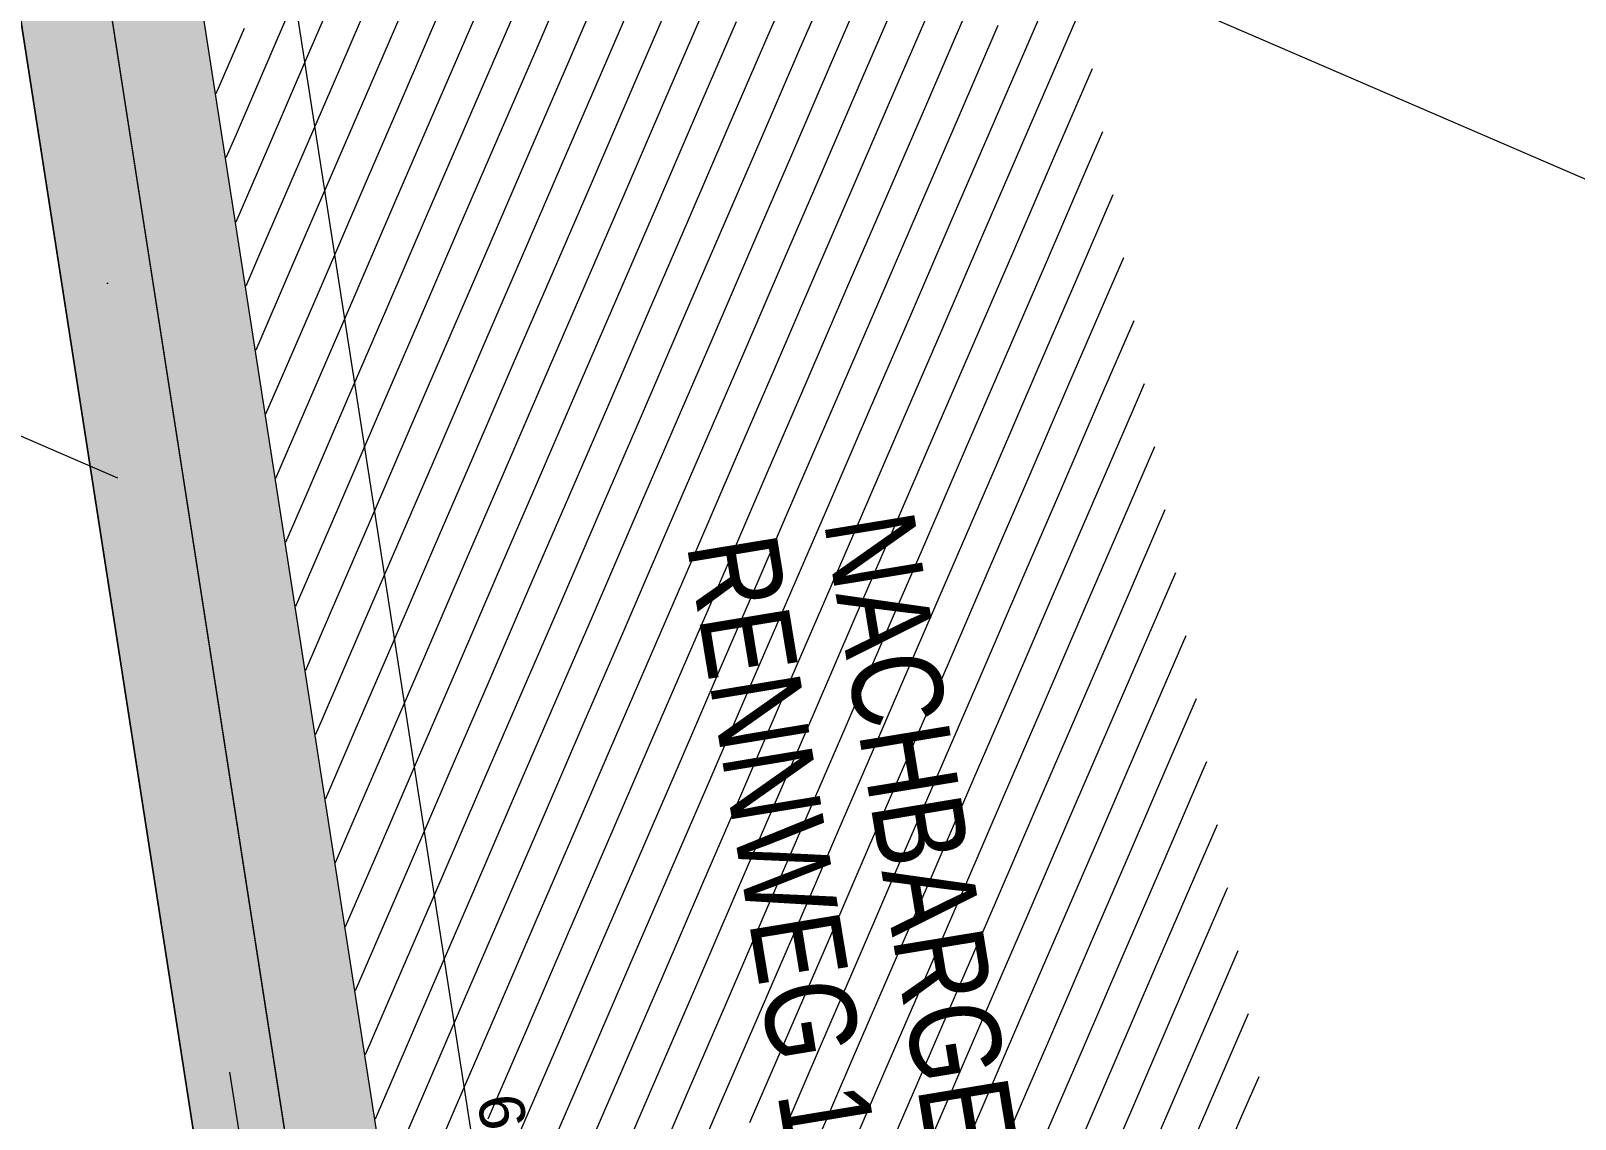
# Model space of a CAD drawing. Header units: millimetres. Extents: x 12535370 to 12566104, y 356204400 to 356234587.
# Drawn here: x 12556447 to 12559859, y 356209926 to 356212331 of the extents above; entities that cross this region are included whole.
import ezdxf
from ezdxf.enums import TextEntityAlignment as Align

# ---------------------------------------------------------------- set-up
doc = ezdxf.new("R2010")
doc.units = ezdxf.units.MM
doc.header["$MEASUREMENT"] = 0
doc.linetypes.add('Dot & Dashed', pattern=[6702.78, 3527.78, -1763.89, 0, -1411.11])
for name, color, linetype in [('New_015 Innenwände', 7, 'Continuous'), ('New_035 Decken', 7, 'Continuous'), ('New_080 Raumdefinitionen', 7, 'Continuous'), ('New_290 Raster _ Achsen', 7, 'Continuous'), ('New_GRUNDSTÜCKSGRENZE', 7, 'Continuous')]:
    doc.layers.add(name, color=color, linetype=linetype)
for name, color, linetype, lineweight in [('New_015 Innenwände_Pen_No__1', 7, 'Continuous', 13), ('New_035 Decken_Pen_No__1', 7, 'Continuous', 13), ('New_160 Beschriftungen Ausführung_Pen_No__1', 7, 'Continuous', 13), ('New_255 Plangrafiken_Pen_No__1', 7, 'Continuous', 13), ('New_255 Plangrafiken_Pen_No__39', 8, 'Continuous', 13), ('New_290 Raster _ Achsen_Pen_No__108', 7, 'Continuous', 13), ('New_GRUNDSTÜCKSGRENZE_Pen_No__1', 7, 'Continuous', 13)]:
    doc.layers.add(name, color=color, linetype=linetype, lineweight=lineweight)
doc.styles.add('GENERATED_STYLE_1', font='arial.ttf')
doc.styles.add('GENERATED_STYLE_2', font='arial.ttf', dxfattribs={"width": 0.8})
doc.dimstyles.new('GENERATED_STYLE__3', dxfattribs={"dimtxt": 100, "dimasz": 47.5, "dimexe": 0.18, "dimexo": 2, "dimgap": 0, "dimtad": 1, "dimlfac": 0.001, "dimzin": 0, "dimdsep": 46, "dimtxsty": 'GENERATED_STYLE_1', "dimblk": 'ARROWHEAD_2', "dimblk1": 'ARROWHEAD_2', "dimblk2": 'ARROWHEAD_2', "dimcen": 0.09, "dimclrd": 7, "dimclre": 7, "dimclrt": 7, "dimadec": 0, "dimazin": 0, "dimtfac": 1, "dimtdec": 4, "dimtmove": 0, "dimatfit": 3, "dimfxl": 1, "dimtolj": 1, "dimtzin": 0, "dimarcsym": 0})

# ---------------------------------------------------------------- blocks, each defined once
blk = doc.blocks.new('*X27', base_point=(12240439.2, 356160438.4))
at = {"layer": 'New_255 Plangrafiken_Pen_No__39', "color": 8, "linetype": 'Continuous', "lineweight": 13}
for p, q in [((12557076.3, 356212510.1), (12556988.2, 356212306.1)), ((12557076.3, 356212510.1), (12556988.2, 356212306.1)), ((12557584.7, 356212532.4), (12557496.7, 356212328.5)), ((12557584.7, 356212532.4), (12557496.7, 356212328.5)), ((12558163.2, 356212524.5), (12558075.1, 356212320.6)), ((12558163.2, 356212524.5), (12558075.1, 356212320.6)), ((12558741.7, 356212516.5), (12558653.6, 356212312.6)), ((12558741.7, 356212516.5), (12558653.6, 356212312.6)), ((12557146.4, 356212479.8), (12557058.3, 356212275.9)), ((12557146.4, 356212479.8), (12557058.3, 356212275.9)), ((12557654.8, 356212502.1), (12557566.7, 356212298.2)), ((12557654.8, 356212502.1), (12557566.7, 356212298.2)), ((12557724.9, 356212471.9), (12557636.8, 356212268)), ((12557724.9, 356212471.9), (12557636.8, 356212268)), ((12558233.3, 356212494.2), (12558145.2, 356212290.3)), ((12558233.3, 356212494.2), (12558145.2, 356212290.3)), ((12557216.4, 356212449.5), (12557128.4, 356212245.6)), ((12557216.4, 356212449.5), (12557128.4, 356212245.6)), ((12557794.9, 356212441.6), (12557706.8, 356212237.7)), ((12557794.9, 356212441.6), (12557706.8, 356212237.7)), ((12558303.3, 356212463.9), (12558215.2, 356212260)), ((12558303.3, 356212463.9), (12558215.2, 356212260)), ((12557286.5, 356212419.3), (12557198.4, 356212215.4)), ((12557286.5, 356212419.3), (12557198.4, 356212215.4)), ((12557865, 356212411.3), (12557776.9, 356212207.4)), ((12557865, 356212411.3), (12557776.9, 356212207.4)), ((12558373.4, 356212433.7), (12558285.3, 356212229.8)), ((12558373.4, 356212433.7), (12558285.3, 356212229.8)), ((12558443.4, 356212403.4), (12558355.3, 356212199.5)), ((12558443.4, 356212403.4), (12558355.3, 356212199.5)), ((12557356.6, 356212389), (12557268.5, 356212185.1)), ((12557356.6, 356212389), (12557268.5, 356212185.1)), ((12557935, 356212381.1), (12557846.9, 356212177.2)), ((12557935, 356212381.1), (12557846.9, 356212177.2)), ((12558513.5, 356212373.2), (12558425.4, 356212169.2)), ((12558513.5, 356212373.2), (12558425.4, 356212169.2)), ((12558768.6, 356212386.5), (12558723.6, 356212282.4)), ((12558768.6, 356212386.5), (12558723.6, 356212282.4)), ((12556918.2, 356212336.4), (12556855.6, 356212191.6)), ((12556918.2, 356212336.4), (12556855.6, 356212191.6)), ((12557426.6, 356212358.7), (12557338.5, 356212154.8)), ((12557426.6, 356212358.7), (12557338.5, 356212154.8)), ((12558005.1, 356212350.8), (12557917, 356212146.9)), ((12558005.1, 356212350.8), (12557917, 356212146.9)), ((12558583.5, 356212342.9), (12558495.5, 356212139)), ((12558583.5, 356212342.9), (12558495.5, 356212139)), ((12556988.2, 356212306.1), (12556900.2, 356212102.2)), ((12556988.2, 356212306.1), (12556900.2, 356212102.2)), ((12557496.7, 356212328.5), (12557408.6, 356212124.6)), ((12557496.7, 356212328.5), (12557408.6, 356212124.6)), ((12558075.1, 356212320.6), (12557987, 356212116.6)), ((12558075.1, 356212320.6), (12557987, 356212116.6)), ((12558653.6, 356212312.6), (12558565.5, 356212108.7)), ((12558653.6, 356212312.6), (12558565.5, 356212108.7)), ((12557058.3, 356212275.9), (12556970.2, 356212072)), ((12557058.3, 356212275.9), (12556970.2, 356212072)), ((12557566.7, 356212298.2), (12557478.6, 356212094.3)), ((12557566.7, 356212298.2), (12557478.6, 356212094.3)), ((12557636.8, 356212268), (12557548.7, 356212064)), ((12557636.8, 356212268), (12557548.7, 356212064)), ((12558145.2, 356212290.3), (12558057.1, 356212086.4)), ((12558145.2, 356212290.3), (12558057.1, 356212086.4)), ((12558723.6, 356212282.4), (12558635.6, 356212078.5)), ((12558723.6, 356212282.4), (12558635.6, 356212078.5)), ((12557128.4, 356212245.6), (12557040.3, 356212041.7)), ((12557128.4, 356212245.6), (12557040.3, 356212041.7)), ((12557706.8, 356212237.7), (12557618.7, 356212033.8)), ((12557706.8, 356212237.7), (12557618.7, 356212033.8)), ((12558215.2, 356212260), (12558127.2, 356212056.1)), ((12558215.2, 356212260), (12558127.2, 356212056.1)), ((12558791.6, 356212247.3), (12558705.6, 356212048.2)), ((12558791.6, 356212247.3), (12558705.6, 356212048.2)), ((12557198.4, 356212215.4), (12557110.3, 356212011.4)), ((12557198.4, 356212215.4), (12557110.3, 356212011.4)), ((12557776.9, 356212207.4), (12557688.8, 356212003.5)), ((12557776.9, 356212207.4), (12557688.8, 356212003.5)), ((12558285.3, 356212229.8), (12558197.2, 356212025.9)), ((12558285.3, 356212229.8), (12558197.2, 356212025.9)), ((12558355.3, 356212199.5), (12558267.3, 356211995.6)), ((12558355.3, 356212199.5), (12558267.3, 356211995.6)), ((12557268.5, 356212185.1), (12557180.4, 356211981.2)), ((12557268.5, 356212185.1), (12557180.4, 356211981.2)), ((12557846.9, 356212177.2), (12557758.8, 356211973.3)), ((12557846.9, 356212177.2), (12557758.8, 356211973.3)), ((12558425.4, 356212169.2), (12558337.3, 356211965.3)), ((12558425.4, 356212169.2), (12558337.3, 356211965.3)), ((12557338.5, 356212154.8), (12557250.4, 356211950.9)), ((12557338.5, 356212154.8), (12557250.4, 356211950.9)), ((12557917, 356212146.9), (12557828.9, 356211943)), ((12557917, 356212146.9), (12557828.9, 356211943)), ((12558495.5, 356212139), (12558407.4, 356211935.1)), ((12558495.5, 356212139), (12558407.4, 356211935.1)), ((12556900.2, 356212102.2), (12556877.6, 356212050.1)), ((12556900.2, 356212102.2), (12556877.6, 356212050.1)), ((12557408.6, 356212124.6), (12557320.5, 356211920.7)), ((12557408.6, 356212124.6), (12557320.5, 356211920.7)), ((12557987, 356212116.6), (12557899, 356211912.7)), ((12557987, 356212116.6), (12557899, 356211912.7)), ((12558565.5, 356212108.7), (12558477.4, 356211904.8)), ((12558565.5, 356212108.7), (12558477.4, 356211904.8)), ((12558814.6, 356212108.1), (12558775.7, 356212017.9)), ((12558814.6, 356212108.1), (12558775.7, 356212017.9)), ((12556970.2, 356212072), (12556899.6, 356211908.5)), ((12556970.2, 356212072), (12556899.6, 356211908.5)), ((12557478.6, 356212094.3), (12557390.5, 356211890.4)), ((12557478.6, 356212094.3), (12557390.5, 356211890.4)), ((12557548.7, 356212064), (12557460.6, 356211860.1)), ((12557548.7, 356212064), (12557460.6, 356211860.1)), ((12558057.1, 356212086.4), (12557969, 356211882.5)), ((12558057.1, 356212086.4), (12557969, 356211882.5)), ((12558635.6, 356212078.5), (12558547.5, 356211874.5)), ((12558635.6, 356212078.5), (12558547.5, 356211874.5)), ((12557040.3, 356212041.7), (12556952.2, 356211837.8)), ((12557040.3, 356212041.7), (12556952.2, 356211837.8)), ((12557618.7, 356212033.8), (12557530.7, 356211829.9)), ((12557618.7, 356212033.8), (12557530.7, 356211829.9)), ((12558127.2, 356212056.1), (12558039.1, 356211852.2)), ((12558127.2, 356212056.1), (12558039.1, 356211852.2)), ((12558705.6, 356212048.2), (12558617.5, 356211844.3)), ((12558705.6, 356212048.2), (12558617.5, 356211844.3)), ((12557110.3, 356212011.4), (12557022.2, 356211807.5)), ((12557110.3, 356212011.4), (12557022.2, 356211807.5)), ((12557688.8, 356212003.5), (12557600.7, 356211799.6)), ((12557688.8, 356212003.5), (12557600.7, 356211799.6)), ((12558197.2, 356212025.9), (12558109.1, 356211821.9)), ((12558197.2, 356212025.9), (12558109.1, 356211821.9)), ((12558267.3, 356211995.6), (12558179.2, 356211791.7)), ((12558267.3, 356211995.6), (12558179.2, 356211791.7)), ((12558775.7, 356212017.9), (12558687.6, 356211814)), ((12558775.7, 356212017.9), (12558687.6, 356211814)), ((12557180.4, 356211981.2), (12557092.3, 356211777.3)), ((12557180.4, 356211981.2), (12557092.3, 356211777.3)), ((12557758.8, 356211973.3), (12557670.8, 356211769.3)), ((12557758.8, 356211973.3), (12557670.8, 356211769.3)), ((12558337.3, 356211965.3), (12558249.2, 356211761.4)), ((12558337.3, 356211965.3), (12558249.2, 356211761.4)), ((12558837.6, 356211968.9), (12558757.6, 356211783.8)), ((12558837.6, 356211968.9), (12558757.6, 356211783.8)), ((12557250.4, 356211950.9), (12557162.3, 356211747)), ((12557250.4, 356211950.9), (12557162.3, 356211747)), ((12557828.9, 356211943), (12557740.8, 356211739.1)), ((12557828.9, 356211943), (12557740.8, 356211739.1)), ((12558407.4, 356211935.1), (12558319.3, 356211731.2)), ((12558407.4, 356211935.1), (12558319.3, 356211731.2)), ((12557320.5, 356211920.7), (12557232.4, 356211716.7)), ((12557320.5, 356211920.7), (12557232.4, 356211716.7)), ((12557899, 356211912.7), (12557810.9, 356211708.8)), ((12557899, 356211912.7), (12557810.9, 356211708.8)), ((12558477.4, 356211904.8), (12558389.3, 356211700.9)), ((12558477.4, 356211904.8), (12558389.3, 356211700.9)), ((12557390.5, 356211890.4), (12557302.5, 356211686.5)), ((12557390.5, 356211890.4), (12557302.5, 356211686.5)), ((12557460.6, 356211860.1), (12557372.5, 356211656.2)), ((12557460.6, 356211860.1), (12557372.5, 356211656.2)), ((12557969, 356211882.5), (12557880.9, 356211678.6)), ((12557969, 356211882.5), (12557880.9, 356211678.6)), ((12558547.5, 356211874.5), (12558459.4, 356211670.6)), ((12558547.5, 356211874.5), (12558459.4, 356211670.6)), ((12556952.2, 356211837.8), (12556921.6, 356211766.9)), ((12556952.2, 356211837.8), (12556921.6, 356211766.9)), ((12557530.7, 356211829.9), (12557442.6, 356211626)), ((12557530.7, 356211829.9), (12557442.6, 356211626)), ((12558039.1, 356211852.2), (12557951, 356211648.3)), ((12558039.1, 356211852.2), (12557951, 356211648.3)), ((12558617.5, 356211844.3), (12558529.4, 356211640.4)), ((12558617.5, 356211844.3), (12558529.4, 356211640.4)), ((12558860.6, 356211829.7), (12558827.7, 356211753.5)), ((12558860.6, 356211829.7), (12558827.7, 356211753.5)), ((12557022.2, 356211807.5), (12556943.5, 356211625.4)), ((12557022.2, 356211807.5), (12556943.5, 356211625.4)), ((12557600.7, 356211799.6), (12557512.6, 356211595.7)), ((12557600.7, 356211799.6), (12557512.6, 356211595.7)), ((12558109.1, 356211821.9), (12558021, 356211618)), ((12558109.1, 356211821.9), (12558021, 356211618)), ((12558179.2, 356211791.7), (12558091.1, 356211587.8)), ((12558179.2, 356211791.7), (12558091.1, 356211587.8)), ((12558687.6, 356211814), (12558599.5, 356211610.1)), ((12558687.6, 356211814), (12558599.5, 356211610.1)), ((12557092.3, 356211777.3), (12557004.2, 356211573.4)), ((12557092.3, 356211777.3), (12557004.2, 356211573.4)), ((12557670.8, 356211769.3), (12557582.7, 356211565.4)), ((12557670.8, 356211769.3), (12557582.7, 356211565.4)), ((12558249.2, 356211761.4), (12558161.1, 356211557.5)), ((12558249.2, 356211761.4), (12558161.1, 356211557.5)), ((12558757.6, 356211783.8), (12558669.6, 356211579.8)), ((12558757.6, 356211783.8), (12558669.6, 356211579.8)), ((12557162.3, 356211747), (12557074.3, 356211543.1)), ((12557162.3, 356211747), (12557074.3, 356211543.1)), ((12557740.8, 356211739.1), (12557652.7, 356211535.2)), ((12557740.8, 356211739.1), (12557652.7, 356211535.2)), ((12558319.3, 356211731.2), (12558231.2, 356211527.2)), ((12558319.3, 356211731.2), (12558231.2, 356211527.2)), ((12558827.7, 356211753.5), (12558739.6, 356211549.6)), ((12558827.7, 356211753.5), (12558739.6, 356211549.6)), ((12557232.4, 356211716.7), (12557144.3, 356211512.8)), ((12557232.4, 356211716.7), (12557144.3, 356211512.8)), ((12557302.5, 356211686.5), (12557214.4, 356211482.6)), ((12557302.5, 356211686.5), (12557214.4, 356211482.6)), ((12557810.9, 356211708.8), (12557722.8, 356211504.9)), ((12557810.9, 356211708.8), (12557722.8, 356211504.9)), ((12558389.3, 356211700.9), (12558301.3, 356211497)), ((12558389.3, 356211700.9), (12558301.3, 356211497)), ((12558883.6, 356211690.5), (12558809.7, 356211519.3)), ((12558883.6, 356211690.5), (12558809.7, 356211519.3)), ((12557372.5, 356211656.2), (12557284.4, 356211452.3)), ((12557372.5, 356211656.2), (12557284.4, 356211452.3)), ((12557880.9, 356211678.6), (12557792.8, 356211474.7)), ((12557880.9, 356211678.6), (12557792.8, 356211474.7)), ((12558459.4, 356211670.6), (12558371.3, 356211466.7)), ((12558459.4, 356211670.6), (12558371.3, 356211466.7)), ((12557442.6, 356211626), (12557354.5, 356211422.1)), ((12557442.6, 356211626), (12557354.5, 356211422.1)), ((12557951, 356211648.3), (12557862.9, 356211444.4)), ((12557951, 356211648.3), (12557862.9, 356211444.4)), ((12558021, 356211618), (12557932.9, 356211414.1)), ((12558021, 356211618), (12557932.9, 356211414.1)), ((12558529.4, 356211640.4), (12558441.4, 356211436.5)), ((12558529.4, 356211640.4), (12558441.4, 356211436.5)), ((12557512.6, 356211595.7), (12557424.5, 356211391.8)), ((12557512.6, 356211595.7), (12557424.5, 356211391.8)), ((12558091.1, 356211587.8), (12558003, 356211383.9)), ((12558091.1, 356211587.8), (12558003, 356211383.9)), ((12558599.5, 356211610.1), (12558511.4, 356211406.2)), ((12558599.5, 356211610.1), (12558511.4, 356211406.2)), ((12557004.2, 356211573.4), (12556965.5, 356211483.8)), ((12557004.2, 356211573.4), (12556965.5, 356211483.8)), ((12557582.7, 356211565.4), (12557494.6, 356211361.5)), ((12557582.7, 356211565.4), (12557494.6, 356211361.5)), ((12558161.1, 356211557.5), (12558073.1, 356211353.6)), ((12558161.1, 356211557.5), (12558073.1, 356211353.6)), ((12558669.6, 356211579.8), (12558581.5, 356211375.9)), ((12558669.6, 356211579.8), (12558581.5, 356211375.9)), ((12558739.6, 356211549.6), (12558651.5, 356211345.7)), ((12558739.6, 356211549.6), (12558651.5, 356211345.7)), ((12558906.6, 356211551.3), (12558879.7, 356211489.1)), ((12558906.6, 356211551.3), (12558879.7, 356211489.1)), ((12557074.3, 356211543.1), (12556987.5, 356211342.2)), ((12557074.3, 356211543.1), (12556987.5, 356211342.2)), ((12557652.7, 356211535.2), (12557564.6, 356211331.3)), ((12557652.7, 356211535.2), (12557564.6, 356211331.3)), ((12558231.2, 356211527.2), (12558143.1, 356211323.3)), ((12558231.2, 356211527.2), (12558143.1, 356211323.3)), ((12558809.7, 356211519.3), (12558721.6, 356211315.4)), ((12558809.7, 356211519.3), (12558721.6, 356211315.4)), ((12557144.3, 356211512.8), (12557056.2, 356211308.9)), ((12557144.3, 356211512.8), (12557056.2, 356211308.9)), ((12557214.4, 356211482.6), (12557126.3, 356211278.7)), ((12557214.4, 356211482.6), (12557126.3, 356211278.7)), ((12557722.8, 356211504.9), (12557634.7, 356211301)), ((12557722.8, 356211504.9), (12557634.7, 356211301)), ((12558301.3, 356211497), (12558213.2, 356211293.1)), ((12558301.3, 356211497), (12558213.2, 356211293.1)), ((12558879.7, 356211489.1), (12558791.6, 356211285.2)), ((12558879.7, 356211489.1), (12558791.6, 356211285.2)), ((12557284.4, 356211452.3), (12557196.3, 356211248.4)), ((12557284.4, 356211452.3), (12557196.3, 356211248.4)), ((12557792.8, 356211474.7), (12557704.8, 356211270.7)), ((12557792.8, 356211474.7), (12557704.8, 356211270.7)), ((12558371.3, 356211466.7), (12558283.2, 356211262.8)), ((12558371.3, 356211466.7), (12558283.2, 356211262.8)), ((12557354.5, 356211422.1), (12557266.4, 356211218.1)), ((12557354.5, 356211422.1), (12557266.4, 356211218.1)), ((12557862.9, 356211444.4), (12557774.8, 356211240.5)), ((12557862.9, 356211444.4), (12557774.8, 356211240.5)), ((12557932.9, 356211414.1), (12557844.9, 356211210.2)), ((12557932.9, 356211414.1), (12557844.9, 356211210.2)), ((12558441.4, 356211436.5), (12558353.3, 356211232.6)), ((12558441.4, 356211436.5), (12558353.3, 356211232.6)), ((12557424.5, 356211391.8), (12557336.4, 356211187.9)), ((12557424.5, 356211391.8), (12557336.4, 356211187.9)), ((12558003, 356211383.9), (12557914.9, 356211180)), ((12558003, 356211383.9), (12557914.9, 356211180)), ((12558511.4, 356211406.2), (12558423.3, 356211202.3)), ((12558511.4, 356211406.2), (12558423.3, 356211202.3)), ((12558929.6, 356211412.1), (12558861.7, 356211254.9)), ((12558929.6, 356211412.1), (12558861.7, 356211254.9)), ((12557494.6, 356211361.5), (12557406.5, 356211157.6)), ((12557494.6, 356211361.5), (12557406.5, 356211157.6)), ((12558073.1, 356211353.6), (12557985, 356211149.7)), ((12558073.1, 356211353.6), (12557985, 356211149.7)), ((12558581.5, 356211375.9), (12558493.4, 356211172)), ((12558581.5, 356211375.9), (12558493.4, 356211172)), ((12558651.5, 356211345.7), (12558563.4, 356211141.8)), ((12558651.5, 356211345.7), (12558563.4, 356211141.8)), ((12557564.6, 356211331.3), (12557476.6, 356211127.4)), ((12557564.6, 356211331.3), (12557476.6, 356211127.4)), ((12558143.1, 356211323.3), (12558055, 356211119.4)), ((12558143.1, 356211323.3), (12558055, 356211119.4)), ((12558721.6, 356211315.4), (12558633.5, 356211111.5)), ((12558721.6, 356211315.4), (12558633.5, 356211111.5)), ((12557056.2, 356211308.9), (12557009.5, 356211200.7)), ((12557056.2, 356211308.9), (12557009.5, 356211200.7)), ((12557126.3, 356211278.7), (12557038.2, 356211074.8)), ((12557126.3, 356211278.7), (12557038.2, 356211074.8)), ((12557634.7, 356211301), (12557546.6, 356211097.1)), ((12557634.7, 356211301), (12557546.6, 356211097.1)), ((12558213.2, 356211293.1), (12558125.1, 356211089.2)), ((12558213.2, 356211293.1), (12558125.1, 356211089.2)), ((12558791.6, 356211285.2), (12558703.5, 356211081.2)), ((12558791.6, 356211285.2), (12558703.5, 356211081.2)), ((12557196.3, 356211248.4), (12557108.3, 356211044.5)), ((12557196.3, 356211248.4), (12557108.3, 356211044.5)), ((12557704.8, 356211270.7), (12557616.7, 356211066.8)), ((12557704.8, 356211270.7), (12557616.7, 356211066.8)), ((12558283.2, 356211262.8), (12558195.1, 356211058.9)), ((12558283.2, 356211262.8), (12558195.1, 356211058.9)), ((12558861.7, 356211254.9), (12558773.6, 356211051)), ((12558861.7, 356211254.9), (12558773.6, 356211051)), ((12558952.6, 356211272.9), (12558931.7, 356211224.6)), ((12558952.6, 356211272.9), (12558931.7, 356211224.6)), ((12557266.4, 356211218.1), (12557178.3, 356211014.2)), ((12557266.4, 356211218.1), (12557178.3, 356211014.2)), ((12557774.8, 356211240.5), (12557686.7, 356211036.6)), ((12557774.8, 356211240.5), (12557686.7, 356211036.6)), ((12557844.9, 356211210.2), (12557756.8, 356211006.3)), ((12557844.9, 356211210.2), (12557756.8, 356211006.3)), ((12558353.3, 356211232.6), (12558265.2, 356211028.6)), ((12558353.3, 356211232.6), (12558265.2, 356211028.6)), ((12558931.7, 356211224.6), (12558843.7, 356211020.7)), ((12558931.7, 356211224.6), (12558843.7, 356211020.7)), ((12557336.4, 356211187.9), (12557248.4, 356210984)), ((12557336.4, 356211187.9), (12557248.4, 356210984)), ((12557914.9, 356211180), (12557826.8, 356210976)), ((12557914.9, 356211180), (12557826.8, 356210976)), ((12558423.3, 356211202.3), (12558335.2, 356210998.4)), ((12558423.3, 356211202.3), (12558335.2, 356210998.4)), ((12557406.5, 356211157.6), (12557318.4, 356210953.7)), ((12557406.5, 356211157.6), (12557318.4, 356210953.7)), ((12557985, 356211149.7), (12557896.9, 356210945.8)), ((12557985, 356211149.7), (12557896.9, 356210945.8)), ((12558493.4, 356211172), (12558405.3, 356210968.1)), ((12558493.4, 356211172), (12558405.3, 356210968.1)), ((12558563.4, 356211141.8), (12558475.4, 356210937.9)), ((12558563.4, 356211141.8), (12558475.4, 356210937.9)), ((12557476.6, 356211127.4), (12557388.5, 356210923.4)), ((12557476.6, 356211127.4), (12557388.5, 356210923.4)), ((12558055, 356211119.4), (12557966.9, 356210915.5)), ((12558055, 356211119.4), (12557966.9, 356210915.5)), ((12558633.5, 356211111.5), (12558545.4, 356210907.6)), ((12558633.5, 356211111.5), (12558545.4, 356210907.6)), ((12558975.6, 356211133.7), (12558913.7, 356210990.5)), ((12558975.6, 356211133.7), (12558913.7, 356210990.5)), ((12557038.2, 356211074.8), (12557031.4, 356211059.1)), ((12557038.2, 356211074.8), (12557031.4, 356211059.1)), ((12557546.6, 356211097.1), (12557458.5, 356210893.2)), ((12557546.6, 356211097.1), (12557458.5, 356210893.2)), ((12558125.1, 356211089.2), (12558037, 356210885.3)), ((12558125.1, 356211089.2), (12558037, 356210885.3)), ((12558703.5, 356211081.2), (12558615.5, 356210877.3)), ((12558703.5, 356211081.2), (12558615.5, 356210877.3)), ((12557108.3, 356211044.5), (12557053.4, 356210917.5)), ((12557108.3, 356211044.5), (12557053.4, 356210917.5)), ((12557616.7, 356211066.8), (12557528.6, 356210862.9)), ((12557616.7, 356211066.8), (12557528.6, 356210862.9)), ((12558195.1, 356211058.9), (12558107, 356210855)), ((12558195.1, 356211058.9), (12558107, 356210855)), ((12558773.6, 356211051), (12558685.5, 356210847.1)), ((12558773.6, 356211051), (12558685.5, 356210847.1)), ((12557178.3, 356211014.2), (12557090.2, 356210810.3)), ((12557178.3, 356211014.2), (12557090.2, 356210810.3)), ((12557686.7, 356211036.6), (12557598.6, 356210832.7)), ((12557686.7, 356211036.6), (12557598.6, 356210832.7)), ((12557756.8, 356211006.3), (12557668.7, 356210802.4)), ((12557756.8, 356211006.3), (12557668.7, 356210802.4)), ((12558265.2, 356211028.6), (12558177.1, 356210824.7)), ((12558265.2, 356211028.6), (12558177.1, 356210824.7)), ((12558843.7, 356211020.7), (12558755.6, 356210816.8)), ((12558843.7, 356211020.7), (12558755.6, 356210816.8)), ((12557248.4, 356210984), (12557160.3, 356210780.1)), ((12557248.4, 356210984), (12557160.3, 356210780.1)), ((12557826.8, 356210976), (12557738.7, 356210772.1)), ((12557826.8, 356210976), (12557738.7, 356210772.1)), ((12558335.2, 356210998.4), (12558247.2, 356210794.5)), ((12558335.2, 356210998.4), (12558247.2, 356210794.5)), ((12558913.7, 356210990.5), (12558825.6, 356210786.5)), ((12558913.7, 356210990.5), (12558825.6, 356210786.5)), ((12558998.6, 356210994.5), (12558983.8, 356210960.2)), ((12558998.6, 356210994.5), (12558983.8, 356210960.2)), ((12557318.4, 356210953.7), (12557230.3, 356210749.8)), ((12557318.4, 356210953.7), (12557230.3, 356210749.8)), ((12557896.9, 356210945.8), (12557808.8, 356210741.9)), ((12557896.9, 356210945.8), (12557808.8, 356210741.9)), ((12558405.3, 356210968.1), (12558317.2, 356210764.2)), ((12558405.3, 356210968.1), (12558317.2, 356210764.2)), ((12558475.4, 356210937.9), (12558387.3, 356210733.9)), ((12558475.4, 356210937.9), (12558387.3, 356210733.9)), ((12558983.8, 356210960.2), (12558895.7, 356210756.3)), ((12558983.8, 356210960.2), (12558895.7, 356210756.3)), ((12557388.5, 356210923.4), (12557300.4, 356210719.5)), ((12557388.5, 356210923.4), (12557300.4, 356210719.5)), ((12557966.9, 356210915.5), (12557878.9, 356210711.6)), ((12557966.9, 356210915.5), (12557878.9, 356210711.6)), ((12558545.4, 356210907.6), (12558457.3, 356210703.7)), ((12558545.4, 356210907.6), (12558457.3, 356210703.7)), ((12557458.5, 356210893.2), (12557370.4, 356210689.3)), ((12557458.5, 356210893.2), (12557370.4, 356210689.3)), ((12558037, 356210885.3), (12557948.9, 356210681.3)), ((12558037, 356210885.3), (12557948.9, 356210681.3)), ((12558615.5, 356210877.3), (12558527.4, 356210673.4)), ((12558615.5, 356210877.3), (12558527.4, 356210673.4)), ((12557528.6, 356210862.9), (12557440.5, 356210659)), ((12557528.6, 356210862.9), (12557440.5, 356210659)), ((12558107, 356210855), (12558019, 356210651.1)), ((12558107, 356210855), (12558019, 356210651.1)), ((12558685.5, 356210847.1), (12558597.4, 356210643.2)), ((12558685.5, 356210847.1), (12558597.4, 356210643.2)), ((12559021.6, 356210855.3), (12558965.7, 356210726)), ((12559021.6, 356210855.3), (12558965.7, 356210726)), ((12557090.2, 356210810.3), (12557075.4, 356210776)), ((12557090.2, 356210810.3), (12557075.4, 356210776)), ((12557598.6, 356210832.7), (12557510.5, 356210628.7)), ((12557598.6, 356210832.7), (12557510.5, 356210628.7)), ((12557668.7, 356210802.4), (12557580.6, 356210598.5)), ((12557668.7, 356210802.4), (12557580.6, 356210598.5)), ((12558177.1, 356210824.7), (12558089, 356210620.8)), ((12558177.1, 356210824.7), (12558089, 356210620.8)), ((12558755.6, 356210816.8), (12558667.5, 356210612.9)), ((12558755.6, 356210816.8), (12558667.5, 356210612.9)), ((12557160.3, 356210780.1), (12557097.4, 356210634.4)), ((12557160.3, 356210780.1), (12557097.4, 356210634.4)), ((12557738.7, 356210772.1), (12557650.7, 356210568.2)), ((12557738.7, 356210772.1), (12557650.7, 356210568.2)), ((12558247.2, 356210794.5), (12558159.1, 356210590.6)), ((12558247.2, 356210794.5), (12558159.1, 356210590.6)), ((12558825.6, 356210786.5), (12558737.5, 356210582.6)), ((12558825.6, 356210786.5), (12558737.5, 356210582.6)), ((12557230.3, 356210749.8), (12557142.2, 356210545.9)), ((12557230.3, 356210749.8), (12557142.2, 356210545.9)), ((12557808.8, 356210741.9), (12557720.7, 356210538)), ((12557808.8, 356210741.9), (12557720.7, 356210538)), ((12558317.2, 356210764.2), (12558229.1, 356210560.3)), ((12558317.2, 356210764.2), (12558229.1, 356210560.3)), ((12558387.3, 356210733.9), (12558299.2, 356210530)), ((12558387.3, 356210733.9), (12558299.2, 356210530)), ((12558895.7, 356210756.3), (12558807.6, 356210552.4)), ((12558895.7, 356210756.3), (12558807.6, 356210552.4)), ((12557300.4, 356210719.5), (12557212.3, 356210515.6)), ((12557300.4, 356210719.5), (12557212.3, 356210515.6)), ((12557878.9, 356210711.6), (12557790.8, 356210507.7)), ((12557878.9, 356210711.6), (12557790.8, 356210507.7)), ((12558457.3, 356210703.7), (12558369.2, 356210499.8)), ((12558457.3, 356210703.7), (12558369.2, 356210499.8)), ((12558965.7, 356210726), (12558877.6, 356210522.1)), ((12558965.7, 356210726), (12558877.6, 356210522.1)), ((12559044.6, 356210716.1), (12559035.8, 356210695.8)), ((12559044.6, 356210716.1), (12559035.8, 356210695.8)), ((12557370.4, 356210689.3), (12557282.4, 356210485.4)), ((12557370.4, 356210689.3), (12557282.4, 356210485.4)), ((12557948.9, 356210681.3), (12557860.8, 356210477.4)), ((12557948.9, 356210681.3), (12557860.8, 356210477.4)), ((12558527.4, 356210673.4), (12558439.3, 356210469.5)), ((12558527.4, 356210673.4), (12558439.3, 356210469.5)), ((12559035.8, 356210695.8), (12558947.7, 356210491.8)), ((12559035.8, 356210695.8), (12558947.7, 356210491.8)), ((12557440.5, 356210659), (12557352.4, 356210455.1)), ((12557440.5, 356210659), (12557352.4, 356210455.1)), ((12557510.5, 356210628.7), (12557422.5, 356210424.8)), ((12557510.5, 356210628.7), (12557422.5, 356210424.8)), ((12558019, 356210651.1), (12557930.9, 356210447.2)), ((12558019, 356210651.1), (12557930.9, 356210447.2)), ((12558597.4, 356210643.2), (12558509.3, 356210439.2)), ((12558597.4, 356210643.2), (12558509.3, 356210439.2)), ((12557580.6, 356210598.5), (12557492.5, 356210394.6)), ((12557580.6, 356210598.5), (12557492.5, 356210394.6)), ((12558089, 356210620.8), (12558000.9, 356210416.9)), ((12558089, 356210620.8), (12558000.9, 356210416.9)), ((12558667.5, 356210612.9), (12558579.4, 356210409)), ((12558667.5, 356210612.9), (12558579.4, 356210409)), ((12557650.7, 356210568.2), (12557562.6, 356210364.3)), ((12557650.7, 356210568.2), (12557562.6, 356210364.3)), ((12558159.1, 356210590.6), (12558071, 356210386.6)), ((12558159.1, 356210590.6), (12558071, 356210386.6)), ((12558229.1, 356210560.3), (12558141, 356210356.4)), ((12558229.1, 356210560.3), (12558141, 356210356.4)), ((12558737.5, 356210582.6), (12558649.5, 356210378.7)), ((12558737.5, 356210582.6), (12558649.5, 356210378.7)), ((12559067.6, 356210576.9), (12559017.8, 356210461.6)), ((12559067.6, 356210576.9), (12559017.8, 356210461.6)), ((12557142.2, 356210545.9), (12557119.3, 356210492.9)), ((12557142.2, 356210545.9), (12557119.3, 356210492.9)), ((12557720.7, 356210538), (12557632.6, 356210334)), ((12557720.7, 356210538), (12557632.6, 356210334)), ((12558299.2, 356210530), (12558211.1, 356210326.1)), ((12558299.2, 356210530), (12558211.1, 356210326.1)), ((12558807.6, 356210552.4), (12558719.5, 356210348.5)), ((12558807.6, 356210552.4), (12558719.5, 356210348.5)), ((12557212.3, 356210515.6), (12557141.3, 356210351.3)), ((12557212.3, 356210515.6), (12557141.3, 356210351.3)), ((12557790.8, 356210507.7), (12557702.7, 356210303.8)), ((12557790.8, 356210507.7), (12557702.7, 356210303.8)), ((12558369.2, 356210499.8), (12558281.1, 356210295.9)), ((12558369.2, 356210499.8), (12558281.1, 356210295.9)), ((12558877.6, 356210522.1), (12558789.6, 356210318.2)), ((12558877.6, 356210522.1), (12558789.6, 356210318.2)), ((12558947.7, 356210491.8), (12558859.6, 356210287.9)), ((12558947.7, 356210491.8), (12558859.6, 356210287.9)), ((12557282.4, 356210485.4), (12557194.3, 356210281.4)), ((12557282.4, 356210485.4), (12557194.3, 356210281.4)), ((12557860.8, 356210477.4), (12557772.7, 356210273.5)), ((12557860.8, 356210477.4), (12557772.7, 356210273.5)), ((12558439.3, 356210469.5), (12558351.2, 356210265.6)), ((12558439.3, 356210469.5), (12558351.2, 356210265.6)), ((12559017.8, 356210461.6), (12558929.7, 356210257.7)), ((12559017.8, 356210461.6), (12558929.7, 356210257.7)), ((12557352.4, 356210455.1), (12557264.3, 356210251.2)), ((12557352.4, 356210455.1), (12557264.3, 356210251.2)), ((12557422.5, 356210424.8), (12557334.4, 356210220.9)), ((12557422.5, 356210424.8), (12557334.4, 356210220.9)), ((12557930.9, 356210447.2), (12557842.8, 356210243.3)), ((12557930.9, 356210447.2), (12557842.8, 356210243.3)), ((12558509.3, 356210439.2), (12558421.3, 356210235.3)), ((12558509.3, 356210439.2), (12558421.3, 356210235.3)), ((12559087.8, 356210431.3), (12558999.7, 356210227.4)), ((12559087.8, 356210431.3), (12558999.7, 356210227.4)), ((12559090.6, 356210437.7), (12559087.8, 356210431.3)), ((12559090.6, 356210437.7), (12559087.8, 356210431.3)), ((12557492.5, 356210394.6), (12557404.4, 356210190.7)), ((12557492.5, 356210394.6), (12557404.4, 356210190.7)), ((12558000.9, 356210416.9), (12557912.8, 356210213)), ((12558000.9, 356210416.9), (12557912.8, 356210213)), ((12558579.4, 356210409), (12558491.3, 356210205.1)), ((12558579.4, 356210409), (12558491.3, 356210205.1)), ((12557562.6, 356210364.3), (12557474.5, 356210160.4)), ((12557562.6, 356210364.3), (12557474.5, 356210160.4)), ((12558071, 356210386.6), (12557982.9, 356210182.7)), ((12558071, 356210386.6), (12557982.9, 356210182.7)), ((12558141, 356210356.4), (12558053, 356210152.5)), ((12558141, 356210356.4), (12558053, 356210152.5)), ((12558649.5, 356210378.7), (12558561.4, 356210174.8)), ((12558649.5, 356210378.7), (12558561.4, 356210174.8)), ((12557632.6, 356210334), (12557544.5, 356210130.1)), ((12557632.6, 356210334), (12557544.5, 356210130.1)), ((12558211.1, 356210326.1), (12558123, 356210122.2)), ((12558211.1, 356210326.1), (12558123, 356210122.2)), ((12558719.5, 356210348.5), (12558631.4, 356210144.5)), ((12558719.5, 356210348.5), (12558631.4, 356210144.5)), ((12557702.7, 356210303.8), (12557614.6, 356210099.9)), ((12557702.7, 356210303.8), (12557614.6, 356210099.9)), ((12558281.1, 356210295.9), (12558193.1, 356210091.9)), ((12558281.1, 356210295.9), (12558193.1, 356210091.9)), ((12558789.6, 356210318.2), (12558701.5, 356210114.3)), ((12558789.6, 356210318.2), (12558701.5, 356210114.3)), ((12558859.6, 356210287.9), (12558771.5, 356210084)), ((12558859.6, 356210287.9), (12558771.5, 356210084)), ((12559113.6, 356210298.5), (12559069.8, 356210197.1)), ((12559113.6, 356210298.5), (12559069.8, 356210197.1)), ((12557194.3, 356210281.4), (12557163.3, 356210209.7)), ((12557194.3, 356210281.4), (12557163.3, 356210209.7)), ((12557772.7, 356210273.5), (12557684.6, 356210069.6)), ((12557772.7, 356210273.5), (12557684.6, 356210069.6)), ((12558351.2, 356210265.6), (12558263.1, 356210061.7)), ((12558351.2, 356210265.6), (12558263.1, 356210061.7)), ((12558929.7, 356210257.7), (12558841.6, 356210053.8)), ((12558929.7, 356210257.7), (12558841.6, 356210053.8)), ((12557264.3, 356210251.2), (12557185.3, 356210068.2)), ((12557264.3, 356210251.2), (12557185.3, 356210068.2)), ((12557334.4, 356210220.9), (12557246.3, 356210017)), ((12557334.4, 356210220.9), (12557246.3, 356210017)), ((12557842.8, 356210243.3), (12557754.7, 356210039.3)), ((12557842.8, 356210243.3), (12557754.7, 356210039.3)), ((12558421.3, 356210235.3), (12558333.2, 356210031.4)), ((12558421.3, 356210235.3), (12558333.2, 356210031.4)), ((12558999.7, 356210227.4), (12558911.6, 356210023.5)), ((12558999.7, 356210227.4), (12558911.6, 356210023.5)), ((12557404.4, 356210190.7), (12557316.3, 356209986.7)), ((12557404.4, 356210190.7), (12557316.3, 356209986.7)), ((12557912.8, 356210213), (12557824.8, 356210009.1)), ((12557912.8, 356210213), (12557824.8, 356210009.1)), ((12558491.3, 356210205.1), (12558403.2, 356210001.2)), ((12558491.3, 356210205.1), (12558403.2, 356210001.2)), ((12559069.8, 356210197.1), (12558981.7, 356209993.2)), ((12559069.8, 356210197.1), (12558981.7, 356209993.2)), ((12557474.5, 356210160.4), (12557386.4, 356209956.5)), ((12557474.5, 356210160.4), (12557386.4, 356209956.5)), ((12557982.9, 356210182.7), (12557894.8, 356209978.8)), ((12557982.9, 356210182.7), (12557894.8, 356209978.8)), ((12558053, 356210152.5), (12557964.9, 356209948.6)), ((12558053, 356210152.5), (12557964.9, 356209948.6)), ((12558561.4, 356210174.8), (12558473.3, 356209970.9)), ((12558561.4, 356210174.8), (12558473.3, 356209970.9)), ((12559136.6, 356210159.3), (12559051.7, 356209963)), ((12559136.6, 356210159.3), (12559051.7, 356209963)), ((12557544.5, 356210130.1), (12557456.5, 356209926.2)), ((12557544.5, 356210130.1), (12557456.5, 356209926.2)), ((12558123, 356210122.2), (12558034.9, 356209918.3)), ((12558123, 356210122.2), (12558034.9, 356209918.3)), ((12558631.4, 356210144.5), (12558543.3, 356209940.6)), ((12558631.4, 356210144.5), (12558543.3, 356209940.6)), ((12557614.6, 356210099.9), (12557526.5, 356209896)), ((12557614.6, 356210099.9), (12557526.5, 356209896)), ((12558193.1, 356210091.9), (12558105, 356209888)), ((12558193.1, 356210091.9), (12558105, 356209888)), ((12558701.5, 356210114.3), (12558613.4, 356209910.4)), ((12558701.5, 356210114.3), (12558613.4, 356209910.4)), ((12558771.5, 356210084), (12558683.4, 356209880.1)), ((12558771.5, 356210084), (12558683.4, 356209880.1)), ((12557684.6, 356210069.6), (12557596.6, 356209865.7)), ((12557684.6, 356210069.6), (12557596.6, 356209865.7)), ((12558263.1, 356210061.7), (12558175, 356209857.8)), ((12558263.1, 356210061.7), (12558175, 356209857.8)), ((12558841.6, 356210053.8), (12558753.5, 356209849.8)), ((12558841.6, 356210053.8), (12558753.5, 356209849.8)), ((12557246.3, 356210017), (12557207.2, 356209926.6)), ((12557246.3, 356210017), (12557207.2, 356209926.6)), ((12557754.7, 356210039.3), (12557666.6, 356209835.4)), ((12557754.7, 356210039.3), (12557666.6, 356209835.4)), ((12558333.2, 356210031.4), (12558245.1, 356209827.5)), ((12558333.2, 356210031.4), (12558245.1, 356209827.5)), ((12558911.6, 356210023.5), (12558823.6, 356209819.6)), ((12558911.6, 356210023.5), (12558823.6, 356209819.6)), ((12559159.6, 356210020.1), (12559121.8, 356209932.7)), ((12559159.6, 356210020.1), (12559121.8, 356209932.7)), ((12557316.3, 356209986.7), (12557229.2, 356209785)), ((12557316.3, 356209986.7), (12557229.2, 356209785)), ((12557824.8, 356210009.1), (12557736.7, 356209805.2)), ((12557824.8, 356210009.1), (12557736.7, 356209805.2)), ((12558403.2, 356210001.2), (12558315.1, 356209797.3)), ((12558403.2, 356210001.2), (12558315.1, 356209797.3)), ((12558981.7, 356209993.2), (12558893.6, 356209789.3)), ((12558981.7, 356209993.2), (12558893.6, 356209789.3)), ((12557386.4, 356209956.5), (12557298.3, 356209752.6)), ((12557386.4, 356209956.5), (12557298.3, 356209752.6)), ((12557894.8, 356209978.8), (12557806.7, 356209774.9)), ((12557894.8, 356209978.8), (12557806.7, 356209774.9)), ((12557964.9, 356209948.6), (12557876.8, 356209744.7)), ((12557964.9, 356209948.6), (12557876.8, 356209744.7)), ((12558473.3, 356209970.9), (12558385.2, 356209767)), ((12558473.3, 356209970.9), (12558385.2, 356209767)), ((12559051.7, 356209963), (12558963.7, 356209759.1)), ((12559051.7, 356209963), (12558963.7, 356209759.1)), ((12558543.3, 356209940.6), (12558455.2, 356209736.7)), ((12558543.3, 356209940.6), (12558455.2, 356209736.7)), ((12559121.8, 356209932.7), (12559033.7, 356209728.8)), ((12559121.8, 356209932.7), (12559033.7, 356209728.8))]:
    blk.add_line(p, q, dxfattribs=at)
blk = doc.blocks.new('Fill_1', base_point=(12240439.2, 356160438.4))
at = {"layer": 'New_255 Plangrafiken_Pen_No__39', "color": 8, "linetype": 'Continuous', "lineweight": 13}
blk.add_blockref('*X27', (12240439.2, 356160438.4), dxfattribs=at)
blk = doc.blocks.new('Slab_1', base_point=(12539360.9, 356214097.6))
at = {"layer": 'New_035 Decken_Pen_No__1', "color": 7, "linetype": 'Continuous', "lineweight": 13, "flags": 128}
blk.add_lwpolyline([(12539360.9, 356214097.6), (12557578.6, 356206227.8), (12554930.7, 356223270.2), (12544734.3, 356227674.9), (12543285.2, 356224007.9), (12543065.9, 356223453.8), (12542457.4, 356221915.9), (12541606.4, 356219765.4), (12540339.4, 356216563.5), (12539802, 356215205.5)], close=True, dxfattribs=at)
blk = doc.blocks.new('Wall_7', base_point=(12555111.4, 356223410.1))
at = {"layer": 'New_015 Innenwände', "linetype": 'Continuous', "lineweight": 0, "true_color": 0x000000}
h = blk.add_hatch(dxfattribs=at)
h.set_pattern_fill('BETON_BEWEHRT_SN46', color=18, style=0, pattern_type=2)
h.set_pattern_definition([(45, (12240439.16, 356160438.36), (-70.710678, 70.710678), [30, -20]), (45, (12240403.8, 356160473.71), (-70.710678, 70.710678), [100, 0])])
h.paths.add_polyline_path([(12555404.4, 356218918.6), (12557325.4, 356206555.1), (12557542.4, 356206461.3), (12555621.4, 356218824.9)])
h = blk.add_hatch(dxfattribs=at)
h.set_pattern_fill('DÄMMSTOFF__POLYSTYROL_EPS', color=18, style=0, pattern_type=2)
h.set_pattern_definition([(188.831587, (12240439.157, 356160438.356), (-7.9776854, 51.345463), [30, -60]), (188.831587, (12240398.68, 356160405.774), (-7.9776854, 51.345463), [30, -60]), (248.831587, (12240409.51, 356160433.75), (-48.455318, 18.763853), [30, -60]), (248.831587, (12240417.49, 356160382.404), (-48.455318, 18.763853), [30, -60]), (308.831587, (12240439.157, 356160438.356), (40.477632, 32.5816096), [30, -60]), (308.831587, (12240447.134, 356160387.01), (40.477632, 32.5816096), [30, -60])])
h.paths.add_polyline_path([(12555621.4, 356218824.9), (12557578.6, 356206227.8), (12557795.6, 356206134.1), (12555838.4, 356218731.2)])
at = {"layer": 'New_015 Innenwände_Pen_No__1', "color": 7, "linetype": 'Continuous', "lineweight": 13}
blk.add_line((12557542.4, 356206461.3), (12555621.4, 356218824.9), dxfattribs=at)
at = {"layer": 'New_015 Innenwände_Pen_No__1', "color": 7, "linetype": 'Continuous', "lineweight": 13, "flags": 128}
for points in [[(12557831.9, 356205900.5), (12555147.7, 356223176.5)], [(12555404.4, 356218918.6), (12557325.4, 356206555.1)]]:
    blk.add_lwpolyline(points, dxfattribs=at)
blk = doc.blocks.new('Standard grid marker[44]', base_point=(12539645.8, 356220744.6))
at = {"layer": 'New_290 Raster _ Achsen_Pen_No__108', "color": 7, "linetype": 'Dot & Dashed', "lineweight": 13}
blk.add_line((12540563.8, 356220348), (12561567.2, 356211274.9), dxfattribs=at)
at = {"layer": 'New_290 Raster _ Achsen_Pen_No__108', "color": 7, "lineweight": 13, "style": 'GENERATED_STYLE_1'}
for tag, p in [('AC_MarkerText_1_0', (12539528.5, 356220880.1)), ('AC_MarkerText_1_1', (12562689.2, 356210875))]:
    blk.add_attdef(tag, text='', height=150, rotation=336.6365, dxfattribs=at).set_placement(p, align=Align.TOP_CENTER)
blk = doc.blocks.new('Standard grid marker[49]', base_point=(12557581.8, 356205556.1))
at = {"layer": 'New_290 Raster _ Achsen_Pen_No__108', "color": 7, "linetype": 'Dot & Dashed', "lineweight": 13}
blk.add_line((12557428.3, 356206544.2), (12554130.1, 356227771.8), dxfattribs=at)
at = {"layer": 'New_290 Raster _ Achsen_Pen_No__108', "color": 7, "lineweight": 13, "style": 'GENERATED_STYLE_1'}
for tag, p in [('AC_MarkerText_1_1', (12553993, 356228998.9)), ('AC_MarkerText_1_0', (12557652, 356205449.2))]:
    blk.add_attdef(tag, text='', height=150, rotation=336.6365, dxfattribs=at).set_placement(p, align=Align.TOP_CENTER)
blk = doc.blocks.new('*D245', base_point=(12240439.2, 356160438.4))
at = {"layer": 'New_GRUNDSTÜCKSGRENZE_Pen_No__1', "color": 7, "linetype": 'Continuous', "lineweight": 13, "transparency": 16777216}
for p, q in [((12556753, 356214182.8), (12556940.3, 356212977.4)), ((12556893.9, 356212970.2), (12556986.6, 356212984.6)), ((12556973.9, 356212964.3), (12556906.6, 356212990.4)), ((12556940.3, 356212977.4), (12557923.7, 356206648)), ((12557877.3, 356206640.8), (12557970, 356206655.2)), ((12557890, 356206661.1), (12557957.3, 356206635)), ((12557923.7, 356206648), (12557928.4, 356206617.8))]:
    blk.add_line(p, q, dxfattribs=at)
at = {"layer": 'New_GRUNDSTÜCKSGRENZE_Pen_No__1', "color": 7, "lineweight": 13, "transparency": 16777216, "insert": (12557403.7, 356209968.8), "char_height": 100, "attachment_point": 7, "rotation": 278.8316, "style": 'GENERATED_STYLE_1'}
blk.add_mtext('\\A1;{\\pql;\\fArial|b0|i0|c0|p0;\\W1.000000;6,40\\fArial|b0|i0|c0|p0;\\W1.000000;\\A1{\\H.66x;\\S5^  ;}}', dxfattribs=at)
blk = doc.blocks.new('ARROWHEAD_2')
at = {"color": 0, "linetype": 'Continuous', "lineweight": 0}
for p, q in [((0, 0), (-1, 0)), ((-0.378, -0.655), (0.378, 0.655))]:
    blk.add_line(p, q, dxfattribs=at)

msp = doc.modelspace()

# ---------------------------------------------------------------- linework, layer by layer
at = {"layer": 'New_080 Raumdefinitionen', "color": 21, "linetype": 'Continuous', "lineweight": 0, "true_color": 0xffa8a8, "flags": 128}
for points in [[(12545757.817, 356217857.095), (12544636.65, 356218341.42), (12542341.316, 356213027.943), (12557325.403, 356206555.067), (12556275.292, 356213313.72)], [(12556304.092, 356213128.359), (12554069.956, 356207961.366), (12557325.403, 356206555.067)]]:
    msp.add_lwpolyline(points, close=True, dxfattribs=at)
at = {"layer": 'New_160 Beschriftungen Ausführung_Pen_No__1', "color": 7, "linetype": 'Continuous', "lineweight": 13}
msp.add_line((12556391.461, 356211449.749), (12556638.515, 356211343.026), dxfattribs=at)

# ---------------------------------------------------------------- block references
at = {"layer": 'New_015 Innenwände', "color": 7, "lineweight": 13}
msp.add_blockref('Wall_7', (12555111.397, 356223410.052), dxfattribs=at)
at = {"layer": 'New_035 Decken', "color": 7, "linetype": 'Continuous', "lineweight": 13}
msp.add_blockref('Slab_1', (12539360.947, 356214097.55), dxfattribs=at)
at = {"layer": 'New_255 Plangrafiken_Pen_No__39', "color": 8, "linetype": 'Continuous', "lineweight": 13}
msp.add_blockref('Fill_1', (12240439.157, 356160438.356), dxfattribs=at)
at = {"layer": 'New_290 Raster _ Achsen', "color": 7, "linetype": 'Continuous', "lineweight": 13}
for name, p in [('Standard grid marker[49]', (12557581.816, 356205556.091)), ('Standard grid marker[44]', (12539645.773, 356220744.612))]:
    msp.add_blockref(name, p, dxfattribs=at)

# ---------------------------------------------------------------- texts
at = {"layer": 'New_255 Plangrafiken_Pen_No__1', "color": 7, "linetype": 'Continuous', "lineweight": 13, "insert": (12557892.49, 356211195.597), "char_height": 200, "attachment_point": 7, "rotation": 279.380775, "line_spacing_factor": 0.921289, "style": 'GENERATED_STYLE_2'}
msp.add_mtext('\\A1;{\\pql;\\fArial|b0|i0|c0|p0;\\W0.800000;NACHBARGEBÄUDE\\P\\pql;\\fArial|b0|i0|c0|p0;\\W0.800000;RENNWEG 17}', dxfattribs=at)

# ---------------------------------------------------------------- dimensions: what is measured, and where the dimension line sits
at = {"layer": 'New_GRUNDSTÜCKSGRENZE', "color": 7, "linetype": 'Continuous', "lineweight": 13}
dim = msp.add_linear_dim(base=(12557923.662, 356206648.02), p1=(12556292.686, 356212876.751), p2=(12557325.403, 356206555.067), angle=278.831587, dimstyle='GENERATED_STYLE__3', dxfattribs=at)
dim.commit()
dim.dimension.update_dxf_attribs({"geometry": '*D245', "text_midpoint": (12557517.319, 356209719.235), "dimtype": 160, "text_rotation": 278.831587})

doc.saveas('drawing.dxf')
